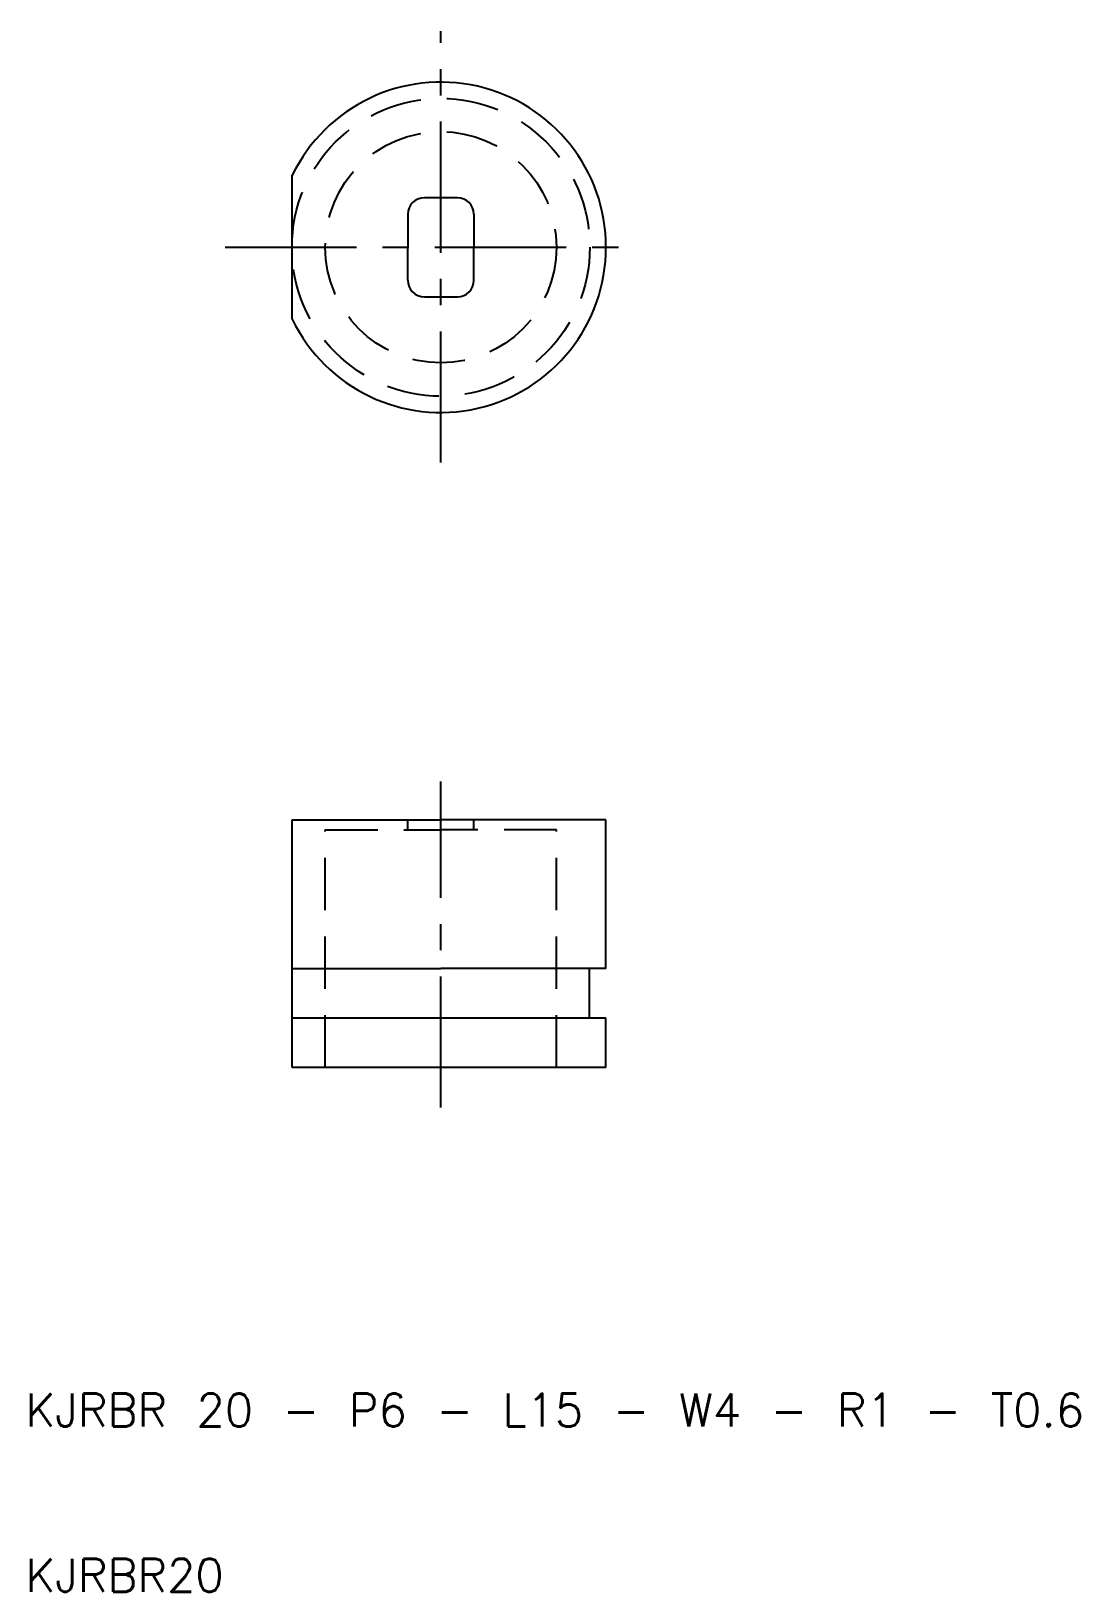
# Model space of a CAD drawing. Extents: x 10.3 to 73.8, y 10 to 104.5.
import ezdxf

# ---------------------------------------------------------------- set-up
doc = ezdxf.new("R2010")
doc.units = 0
doc.header["$LTSCALE"] = 0.25
doc.linetypes.add('CENTER', pattern=[50.8, 31.75, -6.35, 6.35, -6.35])
doc.linetypes.add('DASHED', pattern=[19.05, 12.7, -6.35])
doc.layers.get('0').update_dxf_attribs({"linetype": 'CONTINUOUS'})
doc.layers.add('CENTER', color=1, linetype='CENTER')
doc.styles.get("Standard").update_dxf_attribs({"font": 'txt.shx'})

msp = doc.modelspace()

# ---------------------------------------------------------------- linework, layer by layer
at = {"color": 7, "linetype": 'CONTINUOUS'}
for p, q in [((26.149, 87.048), (26.149, 95.766)), ((36.149, 94.407), (34.149, 94.407)), ((33.149, 93.407), (33.149, 91.407)), ((37.149, 93.407), (37.149, 91.407)), ((33.149, 89.407), (33.149, 91.407)), ((37.149, 89.407), (37.149, 91.407)), ((34.149, 88.407), (36.149, 88.407)), ((26.149, 47.742), (26.149, 56.742)), ((26.149, 56.742), (35.149, 56.742)), ((45.149, 56.742), (35.149, 56.742)), ((45.149, 47.742), (45.149, 56.742)), ((26.149, 47.742), (35.149, 47.742)), ((26.149, 44.742), (26.149, 47.742)), ((45.149, 47.742), (35.149, 47.742)), ((44.149, 44.742), (44.149, 47.742)), ((26.149, 44.742), (45.149, 44.742)), ((26.149, 41.742), (26.149, 44.742)), ((45.149, 41.742), (45.149, 44.742)), ((45.149, 41.742), (26.149, 41.742))]:
    msp.add_line(p, q, dxfattribs=at)
at = {"color": 3, "linetype": 'DASHED'}
for p, q in [((33.149, 56.142), (33.149, 56.742)), ((37.149, 56.142), (37.149, 56.742)), ((28.149, 41.742), (28.149, 56.142)), ((28.149, 56.142), (35.149, 56.142)), ((42.149, 56.142), (35.149, 56.142)), ((42.149, 41.742), (42.149, 56.142))]:
    msp.add_line(p, q, dxfattribs=at)
for radius in [9.018, 7]:
    msp.add_circle((35.149, 91.407), radius, dxfattribs=at)
at = {"color": 7, "linetype": 'CONTINUOUS'}
for centre, radius, start, end in [((35.149, 91.407), 10, 205.84193, 154.15807), ((34.149, 93.407), 1, 90, 180), ((36.149, 93.407), 1, 0, 90), ((34.149, 89.407), 1, 180, 270), ((36.149, 89.407), 1, 270, 0)]:
    msp.add_arc(centre, radius, start, end, dxfattribs=at)
at = {"layer": 'CENTER', "color": 1, "linetype": 'CENTER'}
for p, q in [((35.149, 78.378), (35.149, 104.49)), ((22.094, 91.407), (47.362, 91.407)), ((35.149, 39.314), (35.149, 59.066))]:
    msp.add_line(p, q, dxfattribs=at)

# ---------------------------------------------------------------- texts
at = {"color": 7, "linetype": 'CONTINUOUS'}
for s, p in [('KJRBR 20 - P6 - L15 - W4 - R1 - T0.6', (10, 20)), ('KJRBR20', (10, 10))]:
    msp.add_text(s, height=2, dxfattribs=at).set_placement(p)

doc.saveas('drawing.dxf')
